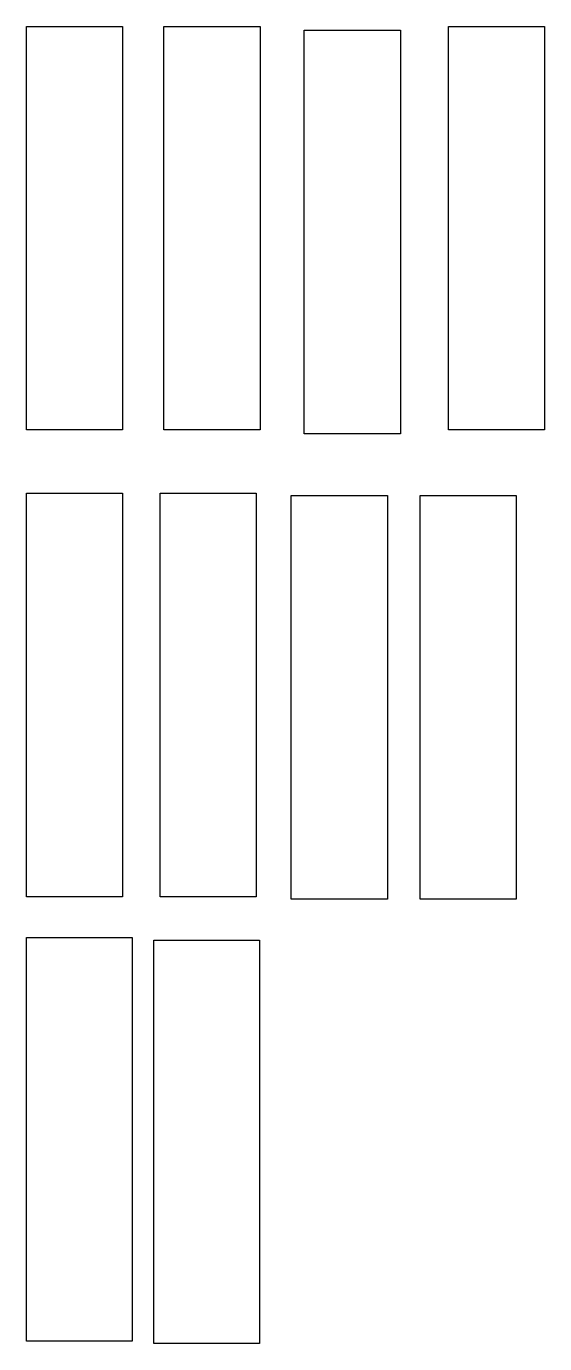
# Model space of a CAD drawing. Header units: centimetres. Extents: x 0.4 to 10.2, y 0.4 to 25.2.
import ezdxf

# ---------------------------------------------------------------- set-up
doc = ezdxf.new("R2010")
doc.units = ezdxf.units.CM
doc.header["$MEASUREMENT"] = 0

msp = doc.modelspace()

# ---------------------------------------------------------------- linework, layer by layer
for points in [[(2.254, 25.229), (2.254, 17.609), (0.436, 17.609), (0.436, 25.229)], [(4.851, 25.229), (4.851, 17.609), (3.034, 17.609), (3.034, 25.229)], [(7.5, 25.156), (7.5, 17.536), (5.683, 17.536), (5.683, 25.156)], [(10.223, 25.229), (10.223, 17.609), (8.405, 17.609), (8.405, 25.229)], [(2.254, 16.414), (2.254, 8.794), (0.436, 8.794), (0.436, 16.414)], [(4.777, 16.414), (4.777, 8.794), (2.96, 8.794), (2.96, 16.414)], [(7.255, 16.368), (7.255, 8.748), (5.438, 8.748), (5.438, 16.368)], [(9.687, 16.368), (9.687, 8.748), (7.87, 8.748), (7.87, 16.368)], [(2.436, 8.022), (2.436, 0.402), (0.436, 0.402), (0.436, 8.022)], [(4.841, 7.976), (4.841, 0.356), (2.841, 0.356), (2.841, 7.976)]]:
    msp.add_lwpolyline(points, close=True)

doc.saveas('drawing.dxf')
